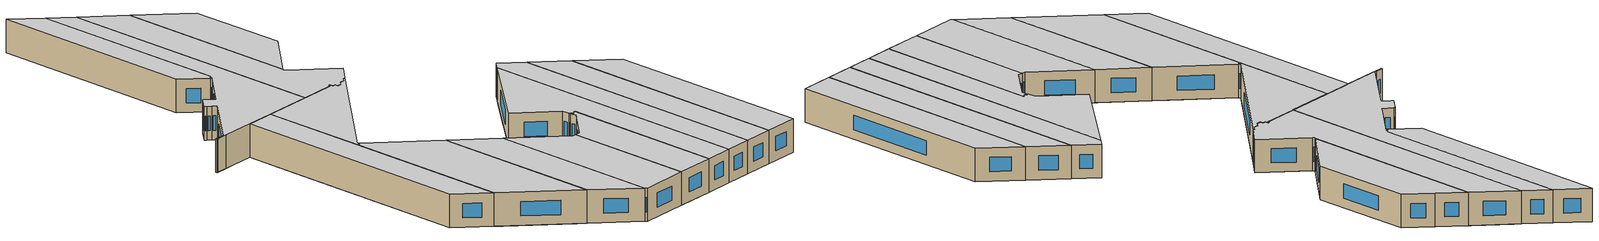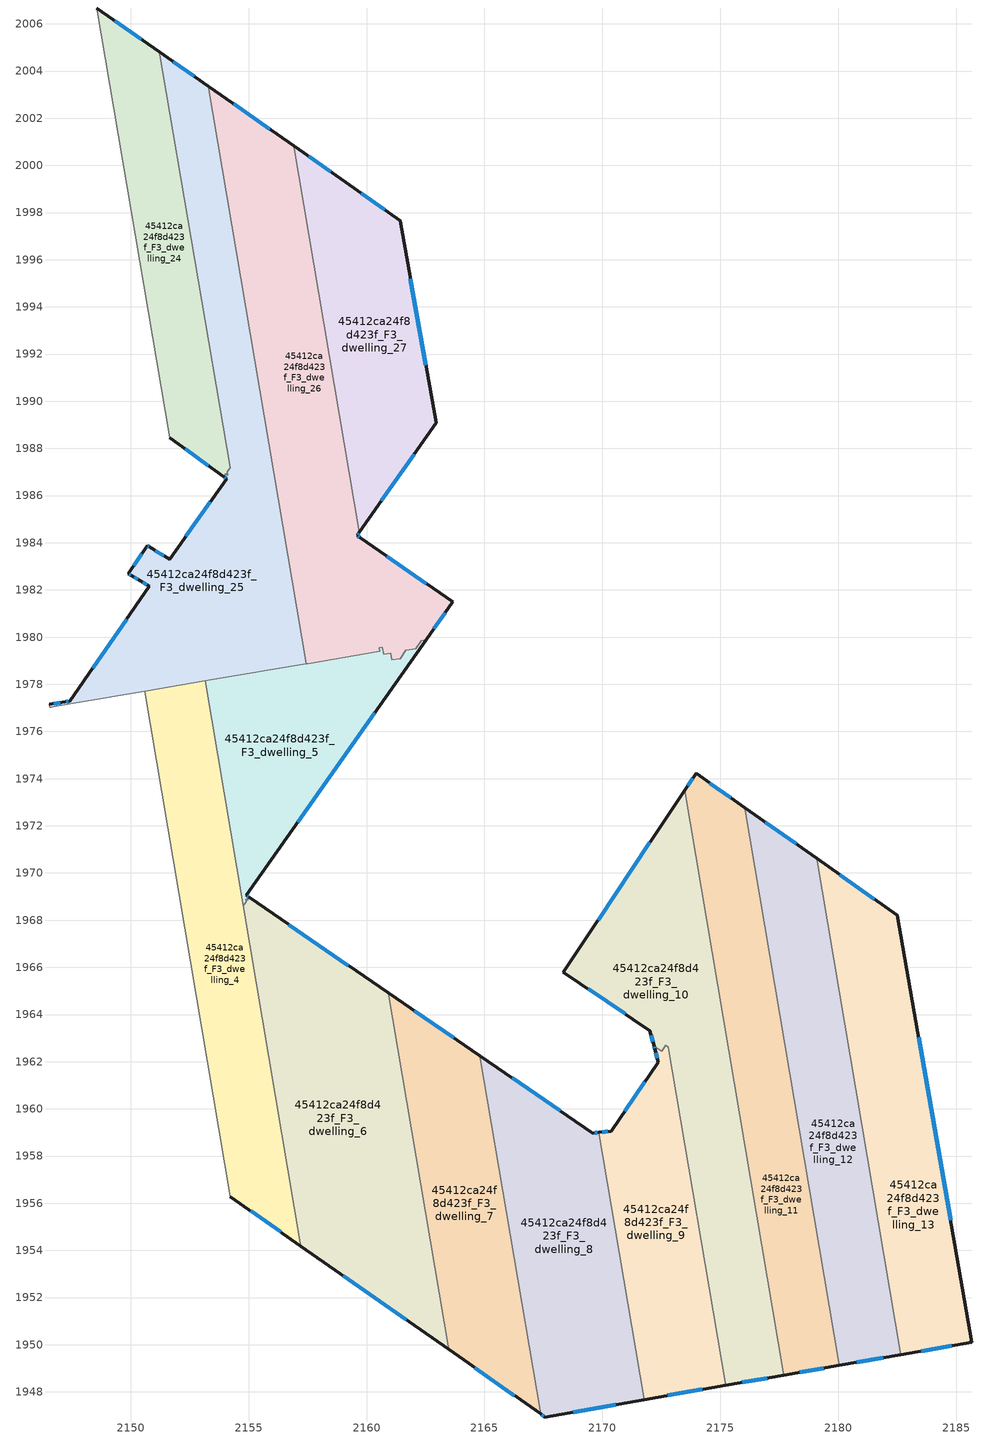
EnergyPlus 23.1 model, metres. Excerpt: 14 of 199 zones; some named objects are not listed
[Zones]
45412ca24f8d423f_F3_dwelling_10
 floor to 45412ca24f8d423f_F2_dwelling_10 (EU_floor_Construction): 2172.96,1972.7 2177.3,1951.04 2177.7,1948.71 2175.55,1948.34 2173.35,1959.29 2172.79,1962.62 2172.69,1962.69 2172.67,1962.67 2172.67,1962.7 2172.44,1962.86 2172.27,1962.61 2172.2,1962.66 2172.02,1963.32 2168.35,1965.8 z9
 floor adiabatic (EU_floor_Construction): 2173.49,1973.5 2177.3,1951.04 2172.96,1972.7 z9
 floor to 45412ca24f8d423f_F2_dwelling_9 (EU_floor_Construction): 2172.67,1962.7 2172.67,1962.67 2172.52,1962.44 2172.27,1962.61 2172.44,1962.86 z9; 2173.35,1959.28 2175.55,1948.34 2175.22,1948.28 z9
 wall outside (EU_wall_Construction): 2173.49,1973.5 2168.35,1965.8 2172.02,1963.32 2172.2,1962.66 2172.23,1962.55 / 2175.22,1948.28 2177.7,1948.71 z9:12
 wall to 45412ca24f8d423f_F3_dwelling_9 (EU_wall_Construction): 2172.23,1962.55 2172.27,1962.61 2172.52,1962.44 2172.69,1962.69 2172.79,1962.62 2175.22,1948.28 z9:12
 wall to 45412ca24f8d423f_F3_dwelling_11 (EU_wall_Construction): 2177.7,1948.71 2173.49,1973.5 z9:12
 window (EU_Window_Construction): 2172.2,1962.63 2172.22,1962.58 / 2172.07,1963.13 2172.15,1962.85 / 2169.4,1965.09 2170.97,1964.03 / 2172.02,1971.3 2169.82,1968 / 2175.93,1948.4 2176.99,1948.59 z9.86:11.14
 ceiling to 45412ca24f8d423f_F4_dwelling_10 (EU_floor_Construction): 2177.7,1948.71 2173.49,1973.5 2168.35,1965.8 2172.02,1963.32 2172.2,1962.66 2172.23,1962.55 2172.27,1962.61 2172.52,1962.44 2172.69,1962.69 2172.79,1962.62 2175.22,1948.28 z12
45412ca24f8d423f_F3_dwelling_11
 floor to 45412ca24f8d423f_F2_dwelling_11 (EU_floor_Construction): 2175.44,1973.18 2178.88,1956.05 2180.05,1949.13 2178.06,1948.78 2177.99,1948.76 2177.78,1948.73 2177.76,1948.72 2177.3,1951.01 2173.49,1973.5 2173.97,1974.22 z9
 floor to 45412ca24f8d423f_F2_dwelling_10 (EU_floor_Construction): 2177.3,1951.01 2177.76,1948.72 2177.7,1948.71 z9
 floor to 45412ca24f8d423f_F2_dwelling_12 (EU_floor_Construction): 2176.04,1972.76 2178.88,1956.05 2175.44,1973.18 2175.47,1973.16 z9
 wall outside (EU_wall_Construction): 2177.7,1948.71 2180.05,1949.13 / 2176.04,1972.76 2173.97,1974.22 2173.49,1973.5 z9:12
 wall to 45412ca24f8d423f_F3_dwelling_12 (EU_wall_Construction): 2180.05,1949.13 2176.04,1972.76 z9:12
 window (EU_Window_Construction): 2178.37,1948.83 2179.38,1949.01 / 2173.83,1974.02 2173.62,1973.7 / 2175.45,1973.18 2174.56,1973.81 z9.86:11.14
 ceiling to 45412ca24f8d423f_F4_dwelling_11 (EU_floor_Construction): 2180.05,1949.13 2176.04,1972.76 2173.97,1974.22 2173.49,1973.5 2177.7,1948.71 z12
45412ca24f8d423f_F3_dwelling_12
 floor to 45412ca24f8d423f_F2_dwelling_12 (EU_floor_Construction): 2178.71,1970.88 2180.85,1960.18 2182.65,1949.58 2180.26,1949.16 2178.88,1956.05 2176.04,1972.76 z9
 floor to 45412ca24f8d423f_F2_dwelling_11 (EU_floor_Construction): 2178.88,1956.05 2180.26,1949.16 2180.05,1949.13 z9
 floor to 45412ca24f8d423f_F2_dwelling_13 (EU_floor_Construction): 2179.08,1970.62 2180.85,1960.18 2178.71,1970.88 z9
 wall outside (EU_wall_Construction): 2179.08,1970.62 2176.04,1972.76 / 2180.05,1949.13 2182.65,1949.58 z9:12
 wall to 45412ca24f8d423f_F3_dwelling_13 (EU_wall_Construction): 2182.65,1949.58 2179.08,1970.62 z9:12
 window (EU_Window_Construction): 2178.21,1971.23 2176.91,1972.15 / 2180.79,1949.26 2181.91,1949.45 z9.86:11.14
 ceiling to 45412ca24f8d423f_F4_dwelling_12 (EU_floor_Construction): 2182.65,1949.58 2179.08,1970.62 2176.04,1972.76 2180.05,1949.13 z12
45412ca24f8d423f_F3_dwelling_13
 floor to 45412ca24f8d423f_F2_dwelling_13 (EU_floor_Construction): 2182.5,1968.21 2185.67,1950.11 2182.96,1949.64 2180.85,1960.18 2179.08,1970.62 z9
 floor to 45412ca24f8d423f_F2_dwelling_12 (EU_floor_Construction): 2180.85,1960.18 2182.96,1949.64 2182.65,1949.58 z9
 wall outside (EU_wall_Construction): 2182.65,1949.58 2185.67,1950.11 2182.5,1968.21 2179.08,1970.62 z9:12
 window (EU_Window_Construction): 2181.52,1968.9 2180.06,1969.93 / 2184.76,1955.28 2183.4,1963.04 / 2183.51,1949.73 2184.8,1949.96 z9.86:11.14
 ceiling to 45412ca24f8d423f_F4_dwelling_13 (EU_floor_Construction): 2185.67,1950.11 2182.5,1968.21 2179.08,1970.62 2182.65,1949.58 z12
45412ca24f8d423f_F3_dwelling_24
 floor to 45412ca24f8d423f_F2_dwelling_24 (EU_floor_Construction): 2151.17,2004.84 2151.46,2003.38 2154.21,1987.18 2154.09,1987.01 2154.12,1986.87 2154.03,1986.93 2153.95,1986.8 2151.65,1988.44 2148.56,2006.67 z9
 floor to 45412ca24f8d423f_F2_dwelling_26 (EU_floor_Construction): 2151.22,2004.81 2151.46,2003.38 2151.17,2004.84 z9
 wall outside (EU_wall_Construction): 2151.22,2004.81 2148.56,2006.67 / 2151.65,1988.44 2153.95,1986.8 z9:12
 wall to 45412ca24f8d423f_F3_dwelling_23 (EU_wall_Construction): 2148.56,2006.67 2151.65,1988.44 z9:12
 wall to 45412ca24f8d423f_F3_dwelling_25 (EU_wall_Construction): 2153.95,1986.8 2154.03,1986.93 2154.12,1986.87 2154.09,1987.01 2154.21,1987.18 2151.22,2004.81 z9:12
 window (EU_Window_Construction): 2150.46,2005.34 2149.32,2006.14 / 2152.31,1987.98 2153.29,1987.27 z9.86:11.14
 ceiling to 45412ca24f8d423f_F4_dwelling_24 (EU_floor_Construction): 2154.12,1986.87 2154.09,1987.01 2154.21,1987.18 2151.22,2004.81 2148.56,2006.67 2151.65,1988.44 2153.95,1986.8 2154.03,1986.93 z12
45412ca24f8d423f_F3_dwelling_25
 floor to 45412ca24f8d423f_F2_dwelling_25 (EU_floor_Construction): 2154.6,1987.73 2156.35,1979 2146.56,1977.04 2146.54,1977.15 2147.42,1977.28 2150.8,1982.16 2150.41,1982.39 2150.08,1982.59 2150.07,1982.59 2149.89,1982.69 2150.71,1983.87 2150.79,1983.82 2151.1,1983.63 2151.22,1983.56 2151.65,1983.29 2154.07,1986.72 2153.95,1986.8 2154.03,1986.93 2154.28,1986.75 2154.56,1987.15 2154.48,1987.56 z9
 floor to 45412ca24f8d423f_F2_dwelling_24 (EU_floor_Construction): 2151.46,2003.38 2154.6,1987.73 2154.48,1987.56 2154.56,1987.15 2154.28,1986.75 2154.03,1986.93 2154.12,1986.87 2154.09,1987.01 2154.21,1987.18 z9
 floor to 45412ca24f8d423f_F2_dwelling_3 (EU_floor_Construction): 2150.42,1977.82 2150.45,1977.68 2147.63,1977.2 2147.62,1977.25 z9
 floor to 45412ca24f8d423f_F2_dwelling_26 (EU_floor_Construction): 2153.29,2003.36 2157.39,1979.21 2156.35,1979 2151.46,2003.38 2151.22,2004.81 z9
 floor to 45412ca24f8d423f_F2_dwelling_2 (EU_floor_Construction): 2147.62,1977.25 2147.63,1977.2 2146.71,1977.05 2146.64,1977.04 2146.57,1977.02 2146.54,1977.15 2146.56,1977.04 z9
 floor to 45412ca24f8d423f_F2_dwelling_5 (EU_floor_Construction): 2157.39,1979.21 2157.45,1978.87 2152.94,1978.11 2152.9,1978.31 z9
 floor to 45412ca24f8d423f_F2_dwelling_4 (EU_floor_Construction): 2152.9,1978.31 2152.94,1978.11 2150.45,1977.68 2150.42,1977.82 z9
 wall outside (EU_wall_Construction): 2153.95,1986.8 2154.07,1986.72 2151.65,1983.29 2150.79,1983.82 2150.71,1983.87 2149.89,1982.69 2150.05,1982.6 2150.41,1982.39 2150.8,1982.16 2147.42,1977.28 2147.22,1977.25 2146.54,1977.15 / 2153.29,2003.36 2151.22,2004.81 z9:12
 wall to 45412ca24f8d423f_F3_dwelling_26 (EU_wall_Construction): 2157.45,1978.87 2153.29,2003.36 z9:12
 wall to 45412ca24f8d423f_F3_dwelling_18 (EU_wall_Construction): 2146.54,1977.15 2146.57,1977.02 z9:12
 wall to 45412ca24f8d423f_F3_dwelling_2 (EU_wall_Construction): 2146.57,1977.02 2146.64,1977.04 2146.71,1977.05 2147.69,1977.21 z9:12
 wall to 45412ca24f8d423f_F3_dwelling_5 (EU_wall_Construction): 2153.16,1978.14 2153.39,1978.18 2157.45,1978.87 z9:12
 wall to 45412ca24f8d423f_F3_dwelling_3 (EU_wall_Construction): 2147.69,1977.21 2150.59,1977.71 z9:12
 wall to 45412ca24f8d423f_F3_dwelling_4 (EU_wall_Construction): 2150.59,1977.71 2153.16,1978.14 z9:12
 window (EU_Window_Construction): 2150.77,1983.84 2150.73,1983.86 / 2151.4,1983.45 2151.04,1983.67 / 2153.38,1985.74 2152.34,1984.27 / 2153.98,1986.78 2154.04,1986.74 / 2152.7,2003.78 2151.81,2004.4 / 2147.03,1977.22 2146.74,1977.18 / 2147.36,1977.27 2147.28,1977.26 / 2149.83,1980.76 2148.39,1978.68 / 2150.52,1982.32 2150.69,1982.22 / 2150.15,1982.54 2150.31,1982.45 / 2149.94,1982.67 2150,1982.63 / 2150.47,1983.54 2150.13,1983.03 z9.86:11.14
 ceiling to 45412ca24f8d423f_F4_dwelling_25 (EU_floor_Construction): 2157.45,1978.87 2153.29,2003.36 2151.22,2004.81 2154.21,1987.18 2154.09,1987.01 2154.12,1986.87 2154.03,1986.93 2153.95,1986.8 2154.07,1986.72 2151.65,1983.29 2150.79,1983.82 2150.71,1983.87 2149.89,1982.69 2150.05,1982.6 2150.41,1982.39 2150.8,1982.16 2147.42,1977.28 2147.22,1977.25 2146.54,1977.15 2146.57,1977.02 2146.64,1977.04 2146.71,1977.05 2153.16,1978.14 2153.39,1978.18 z12
45412ca24f8d423f_F3_dwelling_26
 floor to 45412ca24f8d423f_F2_dwelling_27 (EU_floor_Construction): 2156.72,2000.96 2157.86,1995.29 2159.7,1984.45 2159.6,1984.31 2163.66,1981.49 2162.96,1980.48 2162.74,1980.44 2162.49,1980.08 2162.06,1980 2161.81,1979.64 2161.47,1979.57 2161.41,1979.87 2161.11,1979.81 2161.05,1980.1 2160.91,1980.07 2160.94,1979.92 2158.52,1979.44 2153.8,2003.01 z9
 floor to 45412ca24f8d423f_F2_dwelling_26 (EU_floor_Construction): 2153.8,2003.01 2158.52,1979.44 2157.39,1979.21 2153.29,2003.36 z9
 floor to 45412ca24f8d423f_F2_dwelling_28 (EU_floor_Construction): 2156.92,2000.83 2157.86,1995.29 2156.72,2000.96 z9
 floor to 45412ca24f8d423f_F2_dwelling_5 (EU_floor_Construction): 2162.96,1980.48 2162.54,1979.89 2162.33,1979.85 2162.09,1979.51 2161.67,1979.43 2161.42,1979.09 2161.07,1979.03 2161.02,1979.33 2160.73,1979.28 2160.68,1979.57 2160.53,1979.55 2160.55,1979.4 2157.45,1978.87 2157.39,1979.21 2160.94,1979.92 2160.91,1980.07 2161.05,1980.1 2161.11,1979.81 2161.41,1979.87 2161.47,1979.57 2161.81,1979.64 2162.06,1980 2162.49,1980.08 2162.74,1980.44 z9
 wall outside (EU_wall_Construction): 2156.92,2000.83 2153.35,2003.32 2153.29,2003.36 / 2162.54,1979.89 2163.66,1981.49 2159.74,1984.22 2159.6,1984.31 2159.7,1984.45 z9:12
 wall to 45412ca24f8d423f_F3_dwelling_27 (EU_wall_Construction): 2159.7,1984.45 2156.92,2000.83 z9:12
 wall to 45412ca24f8d423f_F3_dwelling_5 (EU_wall_Construction): 2157.45,1978.87 2157.5,1978.88 2160.55,1979.4 2160.53,1979.55 2160.68,1979.57 2160.73,1979.28 2161.02,1979.33 2161.07,1979.03 2161.42,1979.09 2161.67,1979.43 2162.09,1979.51 2162.33,1979.85 2162.54,1979.89 z9:12
 window (EU_Window_Construction): 2155.9,2001.54 2154.37,2002.61 / 2159.63,1984.35 2159.67,1984.41 / 2159.7,1984.24 2159.64,1984.28 / 2162.54,1982.27 2160.86,1983.44 / 2162.86,1980.35 2163.34,1981.03 z9.86:11.14
 ceiling to 45412ca24f8d423f_F4_dwelling_26 (EU_floor_Construction): 2162.54,1979.89 2163.66,1981.49 2159.74,1984.22 2159.6,1984.31 2159.7,1984.45 2156.92,2000.83 2153.35,2003.32 2153.29,2003.36 2157.45,1978.87 2157.5,1978.88 2160.55,1979.4 2160.53,1979.55 2160.68,1979.57 2160.73,1979.28 2161.02,1979.33 2161.07,1979.03 2161.42,1979.09 2161.67,1979.43 2162.09,1979.51 2162.33,1979.85 z12
45412ca24f8d423f_F3_dwelling_27
 floor to 45412ca24f8d423f_F2_dwelling_27 (EU_floor_Construction): 2157.86,1995.29 2159.96,1984.82 2159.7,1984.45 z9
 floor to 45412ca24f8d423f_F2_dwelling_28 (EU_floor_Construction): 2161.43,1997.65 2162.95,1989.08 2159.96,1984.82 2157.86,1995.29 2156.92,2000.83 2159.12,1999.28 z9
 wall outside (EU_wall_Construction): 2159.7,1984.45 2162.95,1989.08 2161.43,1997.65 2159.12,1999.28 2156.92,2000.83 z9:12
 window (EU_Window_Construction): 2158.49,1999.72 2157.55,2000.39 / 2160.77,1998.12 2159.78,1998.82 / 2162.51,1991.53 2161.86,1995.2 / 2160.63,1985.77 2162.02,1987.76 z9.86:11.14
 ceiling to 45412ca24f8d423f_F4_dwelling_27 (EU_floor_Construction): 2159.7,1984.45 2162.95,1989.08 2161.43,1997.65 2159.12,1999.28 2156.92,2000.83 z12
45412ca24f8d423f_F3_dwelling_4
 floor to 45412ca24f8d423f_F2_dwelling_4 (EU_floor_Construction): 2152.94,1978.11 2154.4,1970.82 2157.22,1954.18 2154.82,1955.86 2151.41,1972.87 2150.59,1977.71 z9
 floor to 45412ca24f8d423f_F2_dwelling_3 (EU_floor_Construction): 2151.41,1972.87 2154.82,1955.86 2154.23,1956.28 z9
 floor to 45412ca24f8d423f_F2_dwelling_5 (EU_floor_Construction): 2153.16,1978.14 2154.4,1970.82 2152.94,1978.11 z9
 wall outside (EU_wall_Construction): 2154.23,1956.28 2157.22,1954.18 z9:12
 wall to 45412ca24f8d423f_F3_dwelling_3 (EU_wall_Construction): 2150.59,1977.71 2154.23,1956.28 z9:12
 wall to 45412ca24f8d423f_F3_dwelling_6 (EU_wall_Construction): 2157.22,1954.18 2154.77,1968.6 z9:12
 wall to 45412ca24f8d423f_F3_dwelling_5 (EU_wall_Construction): 2154.77,1968.6 2153.16,1978.14 z9:12
 window (EU_Window_Construction): 2155.09,1955.68 2156.37,1954.78 z9.86:11.14
 ceiling to 45412ca24f8d423f_F4_dwelling_4 (EU_floor_Construction): 2157.22,1954.18 2153.16,1978.14 2150.59,1977.71 2154.23,1956.28 z12
45412ca24f8d423f_F3_dwelling_5
 floor to 45412ca24f8d423f_F2_dwelling_5 (EU_floor_Construction): 2162.54,1979.89 2154.9,1969.05 2155.03,1968.96 2154.94,1968.84 2154.88,1968.88 2154.9,1968.78 2154.83,1968.68 2154.4,1970.82 2153.16,1978.14 2160.55,1979.4 2160.53,1979.55 2160.68,1979.57 2160.73,1979.28 2161.02,1979.33 2161.07,1979.03 2161.42,1979.09 2161.67,1979.43 2162.09,1979.51 2162.33,1979.85 z9
 floor to 45412ca24f8d423f_F2_dwelling_4 (EU_floor_Construction): 2154.4,1970.82 2154.83,1968.68 2154.77,1968.6 z9
 wall outside (EU_wall_Construction): 2155.03,1968.96 2154.9,1969.05 2162.54,1979.89 z9:12
 wall to 45412ca24f8d423f_F3_dwelling_6 (EU_wall_Construction): 2154.77,1968.6 2154.9,1968.78 2154.88,1968.88 2154.94,1968.84 2155.03,1968.96 z9:12
 window (EU_Window_Construction): 2157.08,1972.14 2160.36,1976.79 / 2154.99,1968.99 2154.94,1969.02 z9.86:11.14
 ceiling to 45412ca24f8d423f_F4_dwelling_5 (EU_floor_Construction): 2155.03,1968.96 2154.9,1969.05 2162.54,1979.89 2162.33,1979.85 2162.09,1979.51 2161.67,1979.43 2161.42,1979.09 2161.07,1979.03 2161.02,1979.33 2160.73,1979.28 2160.68,1979.57 2160.53,1979.55 2160.55,1979.4 2153.16,1978.14 2154.77,1968.6 2154.9,1968.78 2154.88,1968.88 2154.94,1968.84 z12
45412ca24f8d423f_F3_dwelling_6
 floor to 45412ca24f8d423f_F2_dwelling_6 (EU_floor_Construction): 2159.73,1965.74 2162.83,1950.25 2157.82,1953.76 2154.83,1968.68 2155.03,1968.96 z9
 floor to 45412ca24f8d423f_F2_dwelling_4 (EU_floor_Construction): 2154.83,1968.68 2157.82,1953.76 2157.22,1954.18 2154.77,1968.6 z9
 floor to 45412ca24f8d423f_F2_dwelling_7 (EU_floor_Construction): 2160.91,1964.92 2163.48,1949.8 2162.83,1950.25 2159.73,1965.74 z9
 wall outside (EU_wall_Construction): 2160.91,1964.92 2155.03,1968.96 / 2157.22,1954.18 2163.48,1949.8 z9:12
 wall to 45412ca24f8d423f_F3_dwelling_7 (EU_wall_Construction): 2163.48,1949.8 2160.91,1964.92 z9:12
 window (EU_Window_Construction): 2159.23,1966.08 2156.71,1967.81 / 2159.01,1952.93 2161.69,1951.05 z9.86:11.14
 ceiling to 45412ca24f8d423f_F4_dwelling_6 (EU_floor_Construction): 2163.48,1949.8 2160.91,1964.92 2155.03,1968.96 2154.94,1968.84 2154.88,1968.88 2154.9,1968.78 2154.77,1968.6 2157.22,1954.18 z12
45412ca24f8d423f_F3_dwelling_7
 floor to 45412ca24f8d423f_F2_dwelling_7 (EU_floor_Construction): 2164.63,1962.37 2165.62,1957.43 2167.38,1947.07 2163.48,1949.8 2160.91,1964.92 z9
 floor to 45412ca24f8d423f_F2_dwelling_8 (EU_floor_Construction): 2164.8,1962.26 2165.62,1957.43 2164.63,1962.37 z9
 wall outside (EU_wall_Construction): 2164.8,1962.26 2160.91,1964.92 / 2163.48,1949.8 2167.38,1947.07 z9:12
 wall to 45412ca24f8d423f_F3_dwelling_8 (EU_wall_Construction): 2167.38,1947.07 2164.8,1962.26 z9:12
 window (EU_Window_Construction): 2163.69,1963.02 2162.02,1964.16 / 2164.59,1949.02 2166.27,1947.85 z9.86:11.14
 ceiling to 45412ca24f8d423f_F4_dwelling_7 (EU_floor_Construction): 2167.38,1947.07 2164.8,1962.26 2160.91,1964.92 2163.48,1949.8 z12
45412ca24f8d423f_F3_dwelling_8
 floor to 45412ca24f8d423f_F2_dwelling_8 (EU_floor_Construction): 2169.7,1958.98 2170.75,1953.71 2171.78,1947.67 2167.72,1946.96 2165.62,1957.43 2164.8,1962.26 2169.59,1958.97 z9
 floor to 45412ca24f8d423f_F2_dwelling_7 (EU_floor_Construction): 2165.62,1957.43 2167.72,1946.96 2167.57,1946.94 2167.38,1947.07 z9
 floor to 45412ca24f8d423f_F2_dwelling_9 (EU_floor_Construction): 2169.86,1959 2170.75,1953.71 2169.7,1958.98 z9
 wall outside (EU_wall_Construction): 2167.38,1947.07 2167.57,1946.94 2171.78,1947.67 / 2169.86,1959 2169.59,1958.97 2164.8,1962.26 z9:12
 wall to 45412ca24f8d423f_F3_dwelling_9 (EU_wall_Construction): 2171.78,1947.67 2169.86,1959 z9:12
 window (EU_Window_Construction): 2168.77,1947.15 2170.57,1947.46 / 2167.43,1947.03 2167.51,1946.97 / 2168.22,1959.91 2166.17,1961.32 / 2169.78,1958.99 2169.67,1958.98 z9.86:11.14
 ceiling to 45412ca24f8d423f_F4_dwelling_8 (EU_floor_Construction): 2171.78,1947.67 2169.86,1959 2169.59,1958.97 2164.8,1962.26 2167.38,1947.07 2167.57,1946.94 z12
45412ca24f8d423f_F3_dwelling_9
 floor to 45412ca24f8d423f_F2_dwelling_9 (EU_floor_Construction): 2172.67,1962.67 2173.35,1959.28 2175.22,1948.28 2171.96,1947.71 2170.75,1953.71 2169.86,1959 2170.37,1959.06 2172.38,1961.97 2172.23,1962.55 2172.27,1962.61 2172.52,1962.44 z9
 floor to 45412ca24f8d423f_F2_dwelling_10 (EU_floor_Construction): 2172.79,1962.62 2173.35,1959.29 2172.67,1962.67 2172.69,1962.69 z9
 floor to 45412ca24f8d423f_F2_dwelling_8 (EU_floor_Construction): 2170.75,1953.71 2171.96,1947.71 2171.78,1947.67 z9
 wall outside (EU_wall_Construction): 2172.23,1962.55 2172.38,1961.97 2170.37,1959.06 2169.86,1959 / 2171.78,1947.67 2175.22,1948.28 z9:12
 window (EU_Window_Construction): 2170.22,1959.04 2170,1959.02 / 2171.8,1961.14 2170.94,1959.89 / 2172.27,1962.38 2172.33,1962.14 / 2172.76,1947.85 2174.24,1948.11 z9.86:11.14
 ceiling to 45412ca24f8d423f_F4_dwelling_9 (EU_floor_Construction): 2175.22,1948.28 2172.79,1962.62 2172.69,1962.69 2172.52,1962.44 2172.27,1962.61 2172.23,1962.55 2172.38,1961.97 2170.37,1959.06 2169.86,1959 2171.78,1947.67 z12
[Building]
EU S2 Campaign: North Axis=0; Terrain=City; Solar Distribution=FullExterior
[Site:Location]
Helsinki-Vantaa.AP: Latitude=60.317; Longitude=24.963; Time Zone=2; Elevation=54.6
[SizingPeriod:WeatherFileDays]
AnnualSizingPeriod: Begin Month=1; Begin Day of Month=1; End Month=12; End Day of Month=31; Day of Week for Start Day=Monday; Use Weather File Daylight Saving Period=No; Use Weather File Rain and Snow Indicators=No
[MATERIAL]
EU_InternalMass_Material: Roughness=MediumRough; Thickness=0.1; Conductivity=1; Density=1800; Specific Heat=900; Thermal Absorptance=0.9; Solar Absorptance=0.7; Visible Absorptance=0.7
[MATERIAL:NOMASS] Roughness=MediumRough; Thermal Absorptance=0.9; Solar Absorptance=0.7; Visible Absorptance=0.7
Name | Thermal Resistance
EU_wall_NoMass | 1.10183
EU_floor_NoMass | 1.70606
[WINDOWMATERIAL:SIMPLEGLAZINGSYSTEM]
EU_Window_SimpleGlazing: UFactor=3.11035; Solar Heat Gain Coefficient=0.8; Visible Transmittance=0.8
[CONSTRUCTION]
EU_wall_Construction: EU_wall_NoMass
EU_floor_Construction: EU_floor_NoMass
EU_Window_Construction: EU_Window_SimpleGlazing
EU_InternalMass_Construction: EU_InternalMass_Material
[ZONE] Type=1; Multiplier=1; Ceiling Height=autocalculate; Floor Area=autocalculate; Part of Total Floor Area=Yes
Name | Volume
45412ca24f8d423f_F3_dwelling_10 | 224.932
45412ca24f8d423f_F3_dwelling_11 | 179.458
45412ca24f8d423f_F3_dwelling_12 | 179.435
45412ca24f8d423f_F3_dwelling_13 | 179.407
45412ca24f8d423f_F3_dwelling_24 | 128.208
45412ca24f8d423f_F3_dwelling_25 | 252.751
45412ca24f8d423f_F3_dwelling_26 | 250.329
45412ca24f8d423f_F3_dwelling_27 | 150.012
45412ca24f8d423f_F3_dwelling_4 | 179.416
45412ca24f8d423f_F3_dwelling_5 | 132.517
45412ca24f8d423f_F3_dwelling_6 | 249.099
45412ca24f8d423f_F3_dwelling_7 | 156.27
45412ca24f8d423f_F3_dwelling_8 | 178.561
45412ca24f8d423f_F3_dwelling_9 | 134.287
[INTERNALMASS] Construction=EU_InternalMass_Construction
Name | Zone or ZoneList | Surface Area
45412ca24f8d423f_F3_dwelling_4_EU_InternalMass | 45412ca24f8d423f_F3_dwelling_4 | 59.8056
45412ca24f8d423f_F3_dwelling_5_EU_InternalMass | 45412ca24f8d423f_F3_dwelling_5 | 44.1704
45412ca24f8d423f_F3_dwelling_6_EU_InternalMass | 45412ca24f8d423f_F3_dwelling_6 | 83.027
45412ca24f8d423f_F3_dwelling_7_EU_InternalMass | 45412ca24f8d423f_F3_dwelling_7 | 52.0897
45412ca24f8d423f_F3_dwelling_8_EU_InternalMass | 45412ca24f8d423f_F3_dwelling_8 | 59.5202
45412ca24f8d423f_F3_dwelling_9_EU_InternalMass | 45412ca24f8d423f_F3_dwelling_9 | 44.7622
45412ca24f8d423f_F3_dwelling_10_EU_InternalMass | 45412ca24f8d423f_F3_dwelling_10 | 74.977
45412ca24f8d423f_F3_dwelling_11_EU_InternalMass | 45412ca24f8d423f_F3_dwelling_11 | 59.8193
45412ca24f8d423f_F3_dwelling_12_EU_InternalMass | 45412ca24f8d423f_F3_dwelling_12 | 59.8117
45412ca24f8d423f_F3_dwelling_13_EU_InternalMass | 45412ca24f8d423f_F3_dwelling_13 | 59.8024
45412ca24f8d423f_F3_dwelling_24_EU_InternalMass | 45412ca24f8d423f_F3_dwelling_24 | 42.7357
45412ca24f8d423f_F3_dwelling_25_EU_InternalMass | 45412ca24f8d423f_F3_dwelling_25 | 84.2487
45412ca24f8d423f_F3_dwelling_26_EU_InternalMass | 45412ca24f8d423f_F3_dwelling_26 | 83.4486
45412ca24f8d423f_F3_dwelling_27_EU_InternalMass | 45412ca24f8d423f_F3_dwelling_27 | 50.0041
[OTHEREQUIPMENT] Fuel Type=Electricity; Design Level Calculation Method=Watts/Area; Power per Zone Floor Area=1; Fraction Latent=0; Fraction Radiant=0; Fraction Lost=0; Carbon Dioxide Generation Rate=0; EndUse Subcategory=EU_Step8_InternalGains
Name | Zone or ZoneList or Space or SpaceList | Schedule
EU_Step8_InternalGain_45412ca24f8d423f_F3_dwelling_4_f000 | 45412ca24f8d423f_F3_dwelling_4 | EU_Step8_GainSchedule_45412ca24f8d423f_F3_dwelling_4_f000
EU_Step8_InternalGain_45412ca24f8d423f_F3_dwelling_5_f000 | 45412ca24f8d423f_F3_dwelling_5 | EU_Step8_GainSchedule_45412ca24f8d423f_F3_dwelling_5_f000
EU_Step8_InternalGain_45412ca24f8d423f_F3_dwelling_6_f000 | 45412ca24f8d423f_F3_dwelling_6 | EU_Step8_GainSchedule_45412ca24f8d423f_F3_dwelling_6_f000
EU_Step8_InternalGain_45412ca24f8d423f_F3_dwelling_7_f000 | 45412ca24f8d423f_F3_dwelling_7 | EU_Step8_GainSchedule_45412ca24f8d423f_F3_dwelling_7_f000
EU_Step8_InternalGain_45412ca24f8d423f_F3_dwelling_8_f000 | 45412ca24f8d423f_F3_dwelling_8 | EU_Step8_GainSchedule_45412ca24f8d423f_F3_dwelling_8_f000
EU_Step8_InternalGain_45412ca24f8d423f_F3_dwelling_9_f000 | 45412ca24f8d423f_F3_dwelling_9 | EU_Step8_GainSchedule_45412ca24f8d423f_F3_dwelling_9_f000
EU_Step8_InternalGain_45412ca24f8d423f_F3_dwelling_10_f000 | 45412ca24f8d423f_F3_dwelling_10 | EU_Step8_GainSchedule_45412ca24f8d423f_F3_dwelling_10_f000
EU_Step8_InternalGain_45412ca24f8d423f_F3_dwelling_11_f000 | 45412ca24f8d423f_F3_dwelling_11 | EU_Step8_GainSchedule_45412ca24f8d423f_F3_dwelling_11_f000
EU_Step8_InternalGain_45412ca24f8d423f_F3_dwelling_12_f000 | 45412ca24f8d423f_F3_dwelling_12 | EU_Step8_GainSchedule_45412ca24f8d423f_F3_dwelling_12_f000
EU_Step8_InternalGain_45412ca24f8d423f_F3_dwelling_13_f000 | 45412ca24f8d423f_F3_dwelling_13 | EU_Step8_GainSchedule_45412ca24f8d423f_F3_dwelling_13_f000
EU_Step8_InternalGain_45412ca24f8d423f_F3_dwelling_24_f000 | 45412ca24f8d423f_F3_dwelling_24 | EU_Step8_GainSchedule_45412ca24f8d423f_F3_dwelling_24_f000
EU_Step8_InternalGain_45412ca24f8d423f_F3_dwelling_25_f000 | 45412ca24f8d423f_F3_dwelling_25 | EU_Step8_GainSchedule_45412ca24f8d423f_F3_dwelling_25_f000
EU_Step8_InternalGain_45412ca24f8d423f_F3_dwelling_26_f000 | 45412ca24f8d423f_F3_dwelling_26 | EU_Step8_GainSchedule_45412ca24f8d423f_F3_dwelling_26_f000
EU_Step8_InternalGain_45412ca24f8d423f_F3_dwelling_27_f000 | 45412ca24f8d423f_F3_dwelling_27 | EU_Step8_GainSchedule_45412ca24f8d423f_F3_dwelling_27_f000
[ZONEVENTILATION:DESIGNFLOWRATE] Schedule=EU_AlwaysOn; Design Flow Rate Calculation Method=AirChanges/Hour; Air Changes per Hour=0.756316; Ventilation Type=Natural; Fan Pressure Rise=0; Fan Total Efficiency=1; Constant Term Coefficient=1; Temperature Term Coefficient=0; Velocity Term Coefficient=0; Velocity Squared Term Coefficient=0; Minimum Indoor Temperature=-100; Maximum Indoor Temperature=100; Delta Temperature=-100; Minimum Outdoor Temperature=-100; Maximum Outdoor Temperature=100; Maximum Wind Speed=40
Name | Zone or ZoneList or Space or SpaceList
EU_ConstantAir_45412ca24f8d423f_F3_dwelling_4 | 45412ca24f8d423f_F3_dwelling_4
EU_ConstantAir_45412ca24f8d423f_F3_dwelling_5 | 45412ca24f8d423f_F3_dwelling_5
EU_ConstantAir_45412ca24f8d423f_F3_dwelling_6 | 45412ca24f8d423f_F3_dwelling_6
EU_ConstantAir_45412ca24f8d423f_F3_dwelling_7 | 45412ca24f8d423f_F3_dwelling_7
EU_ConstantAir_45412ca24f8d423f_F3_dwelling_8 | 45412ca24f8d423f_F3_dwelling_8
EU_ConstantAir_45412ca24f8d423f_F3_dwelling_9 | 45412ca24f8d423f_F3_dwelling_9
EU_ConstantAir_45412ca24f8d423f_F3_dwelling_10 | 45412ca24f8d423f_F3_dwelling_10
EU_ConstantAir_45412ca24f8d423f_F3_dwelling_11 | 45412ca24f8d423f_F3_dwelling_11
EU_ConstantAir_45412ca24f8d423f_F3_dwelling_12 | 45412ca24f8d423f_F3_dwelling_12
EU_ConstantAir_45412ca24f8d423f_F3_dwelling_13 | 45412ca24f8d423f_F3_dwelling_13
EU_ConstantAir_45412ca24f8d423f_F3_dwelling_24 | 45412ca24f8d423f_F3_dwelling_24
EU_ConstantAir_45412ca24f8d423f_F3_dwelling_25 | 45412ca24f8d423f_F3_dwelling_25
EU_ConstantAir_45412ca24f8d423f_F3_dwelling_26 | 45412ca24f8d423f_F3_dwelling_26
EU_ConstantAir_45412ca24f8d423f_F3_dwelling_27 | 45412ca24f8d423f_F3_dwelling_27
[HVACTEMPLATE:ZONE:IDEALLOADSAIRSYSTEM] System Availability Schedule=EU_AlwaysOn; Maximum Heating Supply Air Temperature=50; Minimum Cooling Supply Air Temperature=13; Maximum Heating Supply Air Humidity Ratio=0.0156; Minimum Cooling Supply Air Humidity Ratio=0.0077; Heating Limit=NoLimit; Cooling Limit=NoLimit; Heating Availability Schedule=EU_AlwaysOn; Cooling Availability Schedule=EU_CoolingOff; Dehumidification Control Type=ConstantSensibleHeatRatio; Cooling Sensible Heat Ratio=0.7; Dehumidification Setpoint=60; Humidification Control Type=None; Humidification Setpoint=30; Outdoor Air Method=None; Outdoor Air Flow Rate per Person=0.00944; Outdoor Air Flow Rate per Zone Floor Area=0; Outdoor Air Flow Rate per Zone=0; Demand Controlled Ventilation Type=None; Outdoor Air Economizer Type=NoEconomizer; Heat Recovery Type=None; Sensible Heat Recovery Effectiveness=0.7; Latent Heat Recovery Effectiveness=0.65
Name | Template Thermostat
45412ca24f8d423f_F3_dwelling_4 | EU_HeatOnly_45412ca24f8d423f_F3_dwelling_4
45412ca24f8d423f_F3_dwelling_5 | EU_HeatOnly_45412ca24f8d423f_F3_dwelling_5
45412ca24f8d423f_F3_dwelling_6 | EU_HeatOnly_45412ca24f8d423f_F3_dwelling_6
45412ca24f8d423f_F3_dwelling_7 | EU_HeatOnly_45412ca24f8d423f_F3_dwelling_7
45412ca24f8d423f_F3_dwelling_8 | EU_HeatOnly_45412ca24f8d423f_F3_dwelling_8
45412ca24f8d423f_F3_dwelling_9 | EU_HeatOnly_45412ca24f8d423f_F3_dwelling_9
45412ca24f8d423f_F3_dwelling_10 | EU_HeatOnly_45412ca24f8d423f_F3_dwelling_10
45412ca24f8d423f_F3_dwelling_11 | EU_HeatOnly_45412ca24f8d423f_F3_dwelling_11
45412ca24f8d423f_F3_dwelling_12 | EU_HeatOnly_45412ca24f8d423f_F3_dwelling_12
45412ca24f8d423f_F3_dwelling_13 | EU_HeatOnly_45412ca24f8d423f_F3_dwelling_13
45412ca24f8d423f_F3_dwelling_24 | EU_HeatOnly_45412ca24f8d423f_F3_dwelling_24
45412ca24f8d423f_F3_dwelling_25 | EU_HeatOnly_45412ca24f8d423f_F3_dwelling_25
45412ca24f8d423f_F3_dwelling_26 | EU_HeatOnly_45412ca24f8d423f_F3_dwelling_26
45412ca24f8d423f_F3_dwelling_27 | EU_HeatOnly_45412ca24f8d423f_F3_dwelling_27
[SIZING:ZONE] Zone Cooling Design Supply Air Temperature Input Method=SupplyAirTemperature; Zone Cooling Design Supply Air Temperature=13; Zone Heating Design Supply Air Temperature Input Method=SupplyAirTemperature; Zone Heating Design Supply Air Temperature=50; Zone Cooling Design Supply Air Humidity Ratio=0.008; Zone Heating Design Supply Air Humidity Ratio=0.008; Cooling Design Air Flow Method=DesignDay; Cooling Design Air Flow Rate=0; Cooling Minimum Air Flow per Zone Floor Area=0.000762; Cooling Minimum Air Flow=0; Cooling Minimum Air Flow Fraction=0.2; Heating Design Air Flow Method=DesignDay; Heating Design Air Flow Rate=0; Heating Maximum Air Flow per Zone Floor Area=0.002032; Heating Maximum Air Flow=0.141576; Heating Maximum Air Flow Fraction=0.3; Account for Dedicated Outdoor Air System=No; Dedicated Outdoor Air System Control Strategy=NeutralSupplyAir; Dedicated Outdoor Air Low Setpoint Temperature for Design=autosize; Dedicated Outdoor Air High Setpoint Temperature for Design=autosize; Zone Load Sizing Method=Sensible Load Only No Latent Load; Zone Latent Cooling Design Supply Air Humidity Ratio Input Method=HumidityRatioDifference; Zone Cooling Design Supply Air Humidity Ratio Difference=0.005; Zone Latent Heating Design Supply Air Humidity Ratio Input Method=HumidityRatioDifference; Zone Humidification Design Supply Air Humidity Ratio Difference=0.005
45412ca24f8d423f_F3_dwelling_4; 45412ca24f8d423f_F3_dwelling_5; 45412ca24f8d423f_F3_dwelling_6; 45412ca24f8d423f_F3_dwelling_7; 45412ca24f8d423f_F3_dwelling_8; 45412ca24f8d423f_F3_dwelling_9; 45412ca24f8d423f_F3_dwelling_10; 45412ca24f8d423f_F3_dwelling_11; 45412ca24f8d423f_F3_dwelling_12; 45412ca24f8d423f_F3_dwelling_13; 45412ca24f8d423f_F3_dwelling_24; 45412ca24f8d423f_F3_dwelling_25; 45412ca24f8d423f_F3_dwelling_26; 45412ca24f8d423f_F3_dwelling_27
[SCHEDULE:CONSTANT]
Name | Hourly Value
EU_AlwaysOn | 1
EU_CoolingOff | 0
[SCHEDULE:FILE] Column Number=1; Rows to Skip at Top=0; Number of Hours of Data=8760; Column Separator=Comma; Interpolate to Timestep=No; Minutes per Item=60; Adjust Schedule for Daylight Savings=Yes
Name | File
EU_Step8_GainSchedule_45412ca24f8d423f_F3_dwelling_4_f000 | ../../schedules/45412ca24f8d423f/45412ca24f8d423f_F3_dwelling_4_f000_gain.csv
EU_Step8_GainSchedule_45412ca24f8d423f_F3_dwelling_5_f000 | ../../schedules/45412ca24f8d423f/45412ca24f8d423f_F3_dwelling_5_f000_gain.csv
EU_Step8_GainSchedule_45412ca24f8d423f_F3_dwelling_6_f000 | ../../schedules/45412ca24f8d423f/45412ca24f8d423f_F3_dwelling_6_f000_gain.csv
EU_Step8_GainSchedule_45412ca24f8d423f_F3_dwelling_7_f000 | ../../schedules/45412ca24f8d423f/45412ca24f8d423f_F3_dwelling_7_f000_gain.csv
EU_Step8_GainSchedule_45412ca24f8d423f_F3_dwelling_8_f000 | ../../schedules/45412ca24f8d423f/45412ca24f8d423f_F3_dwelling_8_f000_gain.csv
EU_Step8_GainSchedule_45412ca24f8d423f_F3_dwelling_9_f000 | ../../schedules/45412ca24f8d423f/45412ca24f8d423f_F3_dwelling_9_f000_gain.csv
EU_Step8_GainSchedule_45412ca24f8d423f_F3_dwelling_10_f000 | ../../schedules/45412ca24f8d423f/45412ca24f8d423f_F3_dwelling_10_f000_gain.csv
EU_Step8_GainSchedule_45412ca24f8d423f_F3_dwelling_11_f000 | ../../schedules/45412ca24f8d423f/45412ca24f8d423f_F3_dwelling_11_f000_gain.csv
EU_Step8_GainSchedule_45412ca24f8d423f_F3_dwelling_12_f000 | ../../schedules/45412ca24f8d423f/45412ca24f8d423f_F3_dwelling_12_f000_gain.csv
EU_Step8_GainSchedule_45412ca24f8d423f_F3_dwelling_13_f000 | ../../schedules/45412ca24f8d423f/45412ca24f8d423f_F3_dwelling_13_f000_gain.csv
EU_Step8_GainSchedule_45412ca24f8d423f_F3_dwelling_24_f000 | ../../schedules/45412ca24f8d423f/45412ca24f8d423f_F3_dwelling_24_f000_gain.csv
EU_Step8_GainSchedule_45412ca24f8d423f_F3_dwelling_25_f000 | ../../schedules/45412ca24f8d423f/45412ca24f8d423f_F3_dwelling_25_f000_gain.csv
EU_Step8_GainSchedule_45412ca24f8d423f_F3_dwelling_26_f000 | ../../schedules/45412ca24f8d423f/45412ca24f8d423f_F3_dwelling_26_f000_gain.csv
EU_Step8_GainSchedule_45412ca24f8d423f_F3_dwelling_27_f000 | ../../schedules/45412ca24f8d423f/45412ca24f8d423f_F3_dwelling_27_f000_gain.csv
